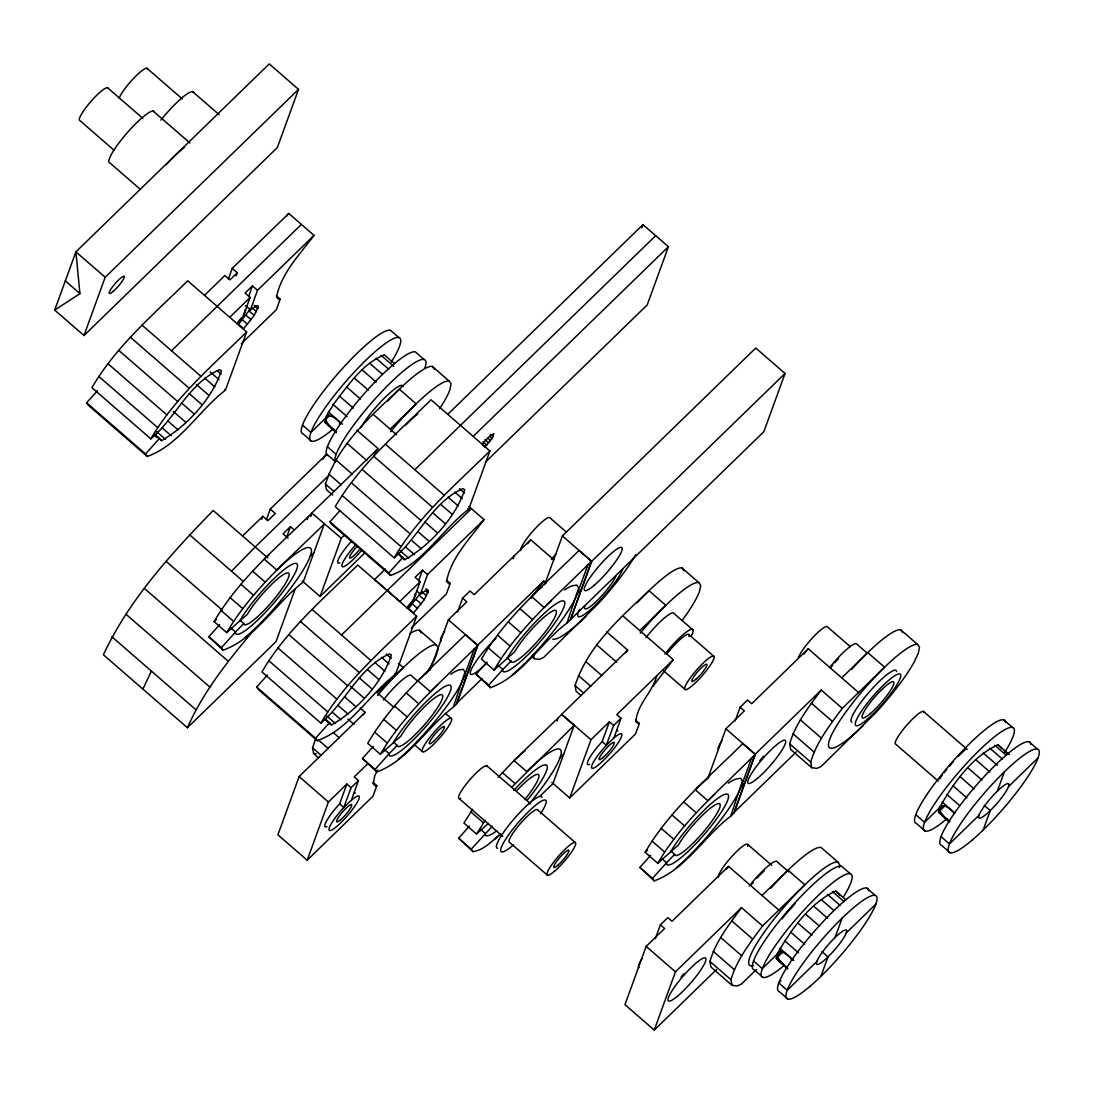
<?xml version="1.0" encoding="UTF-8"?>
<svg xmlns="http://www.w3.org/2000/svg" width="1094" height="1094" viewBox="0 0 1094 1094"><rect width="100%" height="100%" fill="white"/><g stroke="black" fill="none" stroke-linecap="round" stroke-linejoin="round"><path stroke-width="1.5" d="M154.555 433.908L161.515 440.663C186.951 426.127 212.195 398.599 221.398 370.716L219.429 369.649C188.647 383.502 175.546 418.086 150.835 438.844L91.923 387.673C116.251 345.936 153.762 314.32 187.689 280.789L246.615 331.974L225.419 390.189C199.108 410.195 179.416 445.012 147.266 456.458L88.34 405.286L86.631 402.797L97.448 390.736M267.469 674.984L256.666 687.046L258.362 689.535L317.287 740.706C349.437 729.274 369.129 694.444 395.454 674.437L416.636 616.223L357.724 565.037C323.783 598.568 286.272 630.185 261.945 671.921L320.87 723.107C345.567 702.334 358.668 667.75 389.45 653.897L391.42 654.964C382.23 682.847 356.972 710.375 331.55 724.912L324.576 718.156M339.673 510.939L329.95 521.783L331.66 524.272L390.572 575.444C422.735 564.012 442.427 529.195 468.738 509.175L489.921 450.96L431.009 399.775C397.067 433.306 359.57 464.923 335.229 506.659L394.155 557.844C418.852 537.072 431.952 502.488 462.735 488.635L464.704 489.702C455.514 517.585 430.27 545.113 404.835 559.649L397.874 552.894M787.653 968.956L777.506 960.135L776.261 958.33L777.082 954.283C790.976 929.613 809.669 903.165 835.72 891.022L845.867 899.842M948.635 821.539L938.515 812.008L939.336 807.974C953.23 783.304 971.923 756.857 997.96 744.713L1009.379 754.628M250.717 308.522L238.56 324.275L243.606 328.665L254.218 315.428L258.375 306.621L257.76 305.718L256.146 305.992L250.444 309.903L245.384 305.513M335.338 430.927A11.282 3.364 44.3 0 1 327.407 422.845C322.169 416.677 331.359 410.141 333.164 404.548C347.646 386.25 362.032 363.714 384.309 354.839L394.469 363.659M420.752 592.77L408.582 608.524L413.641 612.913L424.253 599.676L428.41 590.869L427.781 589.967L426.168 590.24L420.465 594.151L416.677 590.869M437.354 651.764L438.188 647.593L436.328 644.872L419.494 630.253A68.006 12.253 -49 0 0 409.922 633.549M839.194 867.569L839.782 864.821L837.908 862.086L821.074 847.467A68.006 12.253 -49 0 0 770.805 888.26M373.245 746.395L362.442 758.457L376.774 771.913C407.83 760.863 427.727 726.389 453.244 707.271L465.046 671.989L463.186 669.296L458.4 670.102A67.24 14.236 -51.1 0 0 450.824 674.205M486.953 662.157L476.136 674.219L490.468 687.661C521.537 676.612 541.421 642.151 566.952 623.033L578.74 587.738L576.894 585.044L572.107 585.851A67.24 14.236 -51.1 0 0 564.531 589.953M650.67 855.358L639.867 867.419L654.198 880.875C685.254 869.826 705.151 835.351 730.669 816.233L742.47 780.952L740.624 778.258L735.824 779.065A67.24 14.236 -51.1 0 0 728.248 783.167M336.255 432.773L324.863 422.134L325.588 419.207L328.884 415.597M332.631 495.049L326.436 489.674L325.438 484.095C337.95 444.82 370.319 416.513 399.324 389.204L416.158 403.823L390.148 429.108M318.504 757.745L313.554 753.438L312.556 747.858L315.4 739.229M581.051 695.483L576.1 691.189L575.102 685.61C587.615 646.335 619.983 618.028 648.988 590.705L665.822 605.338L639.812 630.609M756.351 969.571L741.459 984.039L737.206 985.995L731.968 985.284L710.936 967L709.938 961.421C715.777 941.209 729.206 924.348 741.5 907.651L762.545 925.934L804.856 884.8L788.022 870.181L762.012 895.466M851.611 669.46A68.006 12.253 -49 0 1 900.8 629.87L917.634 644.489L919.507 647.224L918.276 653.296L914.01 662.294A68.006 12.253 -49 0 1 875.2 713.315L821.184 766.443L816.931 768.398L811.693 767.687L790.661 749.404L789.677 743.824C795.502 723.613 808.931 706.751 821.225 690.054L842.271 708.338L884.581 667.203L867.747 652.585L841.737 677.87M731.968 985.284L730.983 979.704C736.823 959.493 750.238 942.618 762.545 925.934M811.693 767.687L810.709 762.108C816.548 741.896 829.977 725.021 842.271 708.338M393.608 741.964L397.929 746.436A33.996 6.126 -49 0 0 429.409 718.854A33.996 6.126 -49 0 0 438.749 695.374A33.996 6.126 -49 0 0 404.028 731.107L400.801 736.207L380.343 754.299L367.721 743.332C392.5 700.844 430.886 668.831 465.36 634.643L477.804 645.487L456.786 703.839L453.244 707.271M507.315 657.726L511.636 662.185A33.996 6.126 -49 0 0 543.116 634.602A33.996 6.126 -49 0 0 552.456 611.122A33.996 6.126 -49 0 0 517.736 646.869L514.508 651.969L494.05 670.061L481.428 659.094C506.207 616.592 544.593 584.593 579.068 550.405L591.512 561.236L570.494 619.601L566.952 623.033M671.046 850.927L675.354 855.399A33.996 6.126 -49 0 0 706.847 827.816A33.996 6.126 -49 0 0 716.187 804.336A33.996 6.126 -49 0 0 681.453 840.069L678.225 845.17L657.781 863.262L645.145 852.294C669.938 809.806 708.31 777.793 742.785 743.605L755.229 754.45L734.211 812.801L730.669 816.233M228.441 278.915L232.243 268.358L288.775 213.439L314.033 235.374C299.988 254.3 281.732 272.611 276.659 296.31L278.929 299.359L280.173 299.154L276.372 309.698L241.282 343.748M236.208 275.77L237.302 272.748L232.243 268.358M248.653 296.474L252.454 285.903L257.5 290.293L250.444 309.903M266.43 519.65L270.232 509.093L326.764 454.174L335.598 461.846M286.628 537.195L290.43 526.638L294.218 529.92M418.674 580.723L422.475 570.152L427.522 574.541L420.465 594.151M351.393 800.152A22.673 4.089 -49 0 1 354.224 807.057A22.673 4.089 -49 0 1 330.032 830.565A22.673 4.089 -49 0 1 343.748 807.577L351.393 800.152L358.449 780.542L354.224 776.877L367.557 763.913M446.42 580.107L450.208 583.403L446.393 593.946L411.303 627.997M613.939 737.903A22.673 4.089 -49 0 1 616.77 744.809A22.673 4.089 -49 0 1 592.579 768.316A22.673 4.089 -49 0 1 606.295 745.329L613.939 737.903L620.995 718.279L616.77 714.628L673.302 659.696L622.978 615.99M54.7 310.067L75.896 251.852L269.233 63.917L298.525 89.352L277.329 147.581L83.992 335.516L54.7 310.067L79.944 293.684L75.896 251.852L105.174 277.288L83.992 335.516M302.245 580.982L320.077 596.462L341.287 538.221L311.886 513.072L308.344 516.518C274.717 549.256 238.027 580.545 214.109 621.611L226.732 632.578C251.511 590.09 289.896 558.077 324.357 523.889L303.175 582.104C276.727 602.097 255.599 638.664 223.149 650.178L208.817 636.735L219.62 624.674M498.098 777.342L514.03 760.549L561.687 714.519L574.172 725.336L552.976 783.564L539.574 796.582M310.86 515.93L312.009 512.785L378.045 448.608L357 430.339M294.901 589.734L275.989 641.658L187.402 727.742L103.424 654.8C129.106 599.553 171.143 553.783 213.193 510.488L267.811 557.926M360.213 708.064L365.164 712.372L299.127 776.549L277.903 834.79L307.195 860.226L372.986 796.186L376.842 785.683L373.054 782.374M307.195 860.226L328.405 801.984L346.853 784.056L351.065 787.721L343.748 807.577L339.66 803.789L346.853 784.056M430.038 670.157L448.376 619.778L466.823 601.85L462.612 598.186L469.996 591.02L474.208 594.685L530.727 539.752L553.92 559.896M457.032 701.883L477.093 646.786M513.154 558.829L514.262 555.807M641.836 227.784L642.971 224.626L668.407 246.724L647.21 304.952L485.654 461.928M544.621 584.729L562.384 535.951L755.763 348.029L785.041 373.478L763.844 431.692L570.48 619.614L591.663 561.386L785.041 373.478M551.909 782.484L569.742 797.964L590.951 739.722L609.399 721.794L613.611 725.459L606.295 745.329L602.206 741.541L609.399 721.794M569.742 797.964L635.532 733.924L639.388 723.421L638.199 723.681L635.929 720.631C637.761 703.551 652.735 691.996 656.783 675.709M778.846 910.085L728.522 866.366L672.003 921.298L667.791 917.634L660.407 924.813L664.619 928.478L646.171 946.392L624.961 1004.648L654.253 1030.083L716.625 969.462M708.119 777.602L725.896 728.809L744.344 710.881L740.132 707.216L747.517 700.051L751.728 703.702L808.247 648.783L858.571 692.488M654.253 1030.083L675.449 971.828L741.5 907.651M821.225 690.054L755.175 754.231L733.978 812.486L796.35 751.879M820.924 976.327L827.994 956.894L821.991 951.671M835.037 937.544L842.12 918.112M983.178 830.018L990.248 810.586L984.244 805.362M997.29 791.236L1004.374 771.79M307.223 519.554L308.344 516.518M310.764 516.122L311.886 513.072M398.339 759.318A67.308 12.13 -49 0 0 463.665 677.856L474.263 648.92L477.804 645.487M512.047 675.08A67.308 12.13 -49 0 0 577.358 593.604L587.97 564.682L591.512 561.236M557.037 721.014L558.159 717.965M675.764 868.28A67.308 12.13 -49 0 0 741.089 786.818L751.687 757.882L755.229 754.45M252.454 285.903L245.07 293.083L250.116 297.459L242.8 317.328L237.07 324.015M261.712 519.322L262.847 516.259L267.893 520.648L275.278 513.469L270.232 509.093M422.475 570.152L415.091 577.331L420.137 581.721L412.821 601.577L407.105 608.264M457.552 611.943L462.612 598.186M735.059 720.973L740.132 707.216M655.333 938.57L660.407 924.813M377.485 770.039L374.709 775.947L373.382 782.894L375.652 785.93L376.842 785.683M142.876 689.07L151.382 671.06M187.402 727.742C203.744 690.629 229.713 658.752 255.64 627.956M482.263 444.861L484.806 447.063L492.081 438.434L493.845 433.58L488.334 437.368L482.591 443.863M226.732 632.578L239.846 620.859L242.006 617.112A46.468 8.369 -49 0 1 291.373 564.723A46.468 8.369 -49 0 1 277.767 598.322A46.468 8.369 -49 0 1 235.442 633.317L235.497 632.017L243.784 623.539L239.996 620.243M393.457 742.58L395.618 738.833A46.468 8.369 -49 0 1 444.998 686.444A46.468 8.369 -49 0 1 431.392 720.043A46.468 8.369 -49 0 1 389.054 755.038L389.108 753.752L397.396 745.26M507.165 658.342L509.325 654.595A46.468 8.369 -49 0 1 558.706 602.206A46.468 8.369 -49 0 1 545.099 635.805A46.468 8.369 -49 0 1 502.761 670.8L502.816 669.501L511.103 661.008M670.895 851.542L673.056 847.795A46.468 8.369 -49 0 1 722.423 795.406A46.468 8.369 -49 0 1 708.816 829.006A46.468 8.369 -49 0 1 666.492 864L666.547 862.715L674.834 854.223M150.835 438.844C175.177 397.108 212.674 365.492 246.615 331.974M394.155 557.844C418.482 516.094 455.993 484.478 489.921 450.96M320.87 723.107C345.198 681.357 382.709 649.74 416.636 616.223M380.343 754.299C404.274 713.247 441.005 682.027 474.263 648.92M494.05 670.061C517.968 629.009 554.713 597.775 587.97 564.682M472.649 809.314L463.911 823.057L476.533 834.025L488.457 823.372M476.533 834.025L485.271 820.281M657.781 863.262C681.699 822.209 718.443 790.989 751.687 757.882M243.347 315.277L245.74 310.6A11.337 2.038 -49 0 0 244.837 310.026M531.11 598.336L543.704 581.037L546.179 583.184M374.107 453.86L378.045 448.608M363.194 714.997L365.164 712.372M625.741 652.735L627.71 650.109L606.664 631.84M286.683 216.051L288.775 213.439M322.58 459.398L326.764 454.174M468.902 506.467L484.054 519.623C470.01 538.549 451.754 556.86 446.68 580.558L448.95 583.608L450.208 583.403M527.595 543.677L530.727 539.752M673.302 659.696L652.927 686.294M804.063 654.007L808.247 648.783M726.43 868.992L728.522 866.366M351.543 541.174L348.507 544.593A22.673 4.089 -49 0 0 339.892 562.836M339.66 803.789L335.626 808.357A22.673 4.089 -49 0 0 327.01 826.599M511.787 787.119L574.172 725.336M602.206 741.541L598.172 746.094A22.673 4.089 -49 0 0 589.557 764.337M147.266 456.458L145.557 453.969L159.601 438.297M223.149 650.178L221.439 647.703L235.497 632.017L230.451 627.641M390.572 575.444L388.862 572.955L402.92 557.284M317.287 740.706L315.578 738.218L329.636 722.546M376.774 771.913L375.064 769.424L389.108 753.752L384.062 749.363M490.468 687.661L488.758 685.172L502.816 669.501L497.77 665.111M500.683 833.943C492.191 840.657 484.191 850.134 472.964 851.638L458.632 838.182L469.435 826.12M472.964 851.638L471.254 849.149L492.409 826.202M654.198 880.875L652.489 878.386L666.547 862.715L661.487 858.325M786.736 967.11A11.282 3.364 44.3 0 1 778.805 959.041L776.986 955.39L780.295 951.78M948.99 820.801A11.282 3.364 44.3 0 1 941.059 812.719L939.24 809.081L942.536 805.471M325.561 418.687L328.87 415.241M231.545 571.218L255.189 546.959L328.405 475.808M328.952 414.817L310.915 432.445L302.491 425.128M780.35 951.001L762.313 968.628L753.561 961.024M941.51 805.786L924.567 822.319L915.815 814.715M531.698 656.509L534.173 658.656L539.41 659.381L543.677 657.426L597.68 604.298A68.006 12.253 -49 0 0 635.778 554.562M105.174 277.288L298.525 89.352M204.578 295.257L224.858 275.538L229.918 279.914L237.302 272.748M171.498 350.75L301.397 224.407M229.836 317.192L250.116 297.459M325.588 419.207L329.198 415.706M242.567 535.992L262.847 516.259M310.204 556.272L313.746 552.826M341.287 538.221L344.747 534.857M414.817 469.736L655.689 235.675M320.077 596.462L365.15 552.579M385.348 569.071L374.613 579.519L399.857 601.44L420.137 581.721M387.235 590.473L471.432 508.655M341.519 634.999L387.18 590.637M543.704 581.037L477.668 645.214L448.376 619.778M351.065 787.721L358.449 780.542M456.458 703.456L482.139 678.499M627.71 650.109L561.673 714.286L590.951 739.722M560.019 757.718L563.547 754.272M613.611 725.459L620.995 718.279M776.986 955.39L781.8 950.713M777.643 957.059L782.347 952.491M939.24 809.081L942.85 805.581M939.896 810.75L944.601 806.182M781.02 980.798L778.805 982.959L787.229 990.261L816.794 961.53M846.236 932.909L875.815 904.164M979.048 815.208L949.483 843.953L941.059 836.65M1008.49 786.6L1038.069 757.855M257.5 290.293L314.033 235.374M290.43 526.638L283.045 533.804L288.091 538.193M447.761 414.325L642.971 224.626M473.169 436.41L668.407 246.724M427.522 574.541L484.054 519.623M463.665 677.856L467.206 674.41M577.358 593.604L580.9 590.172M741.089 786.818L744.631 783.372M326.094 417.211L328.432 414.982M780.145 950.768L777.902 952.874L781.307 952.177A11.282 5.99 47.6 0 1 791.906 960.081M214.109 621.611L216.489 619.477M645.145 852.294L647.539 850.161M239.846 620.859L247.189 614.486L250.403 609.385A33.996 6.126 -49 0 1 285.137 573.653A33.996 6.126 -49 0 1 275.797 597.133A33.996 6.126 -49 0 1 244.318 624.715L243.784 623.539M326.504 416.691L329.909 415.993A11.282 5.99 47.6 0 1 340.507 423.898M940.156 806.565L943.561 805.868A11.282 5.99 47.6 0 1 954.159 813.772M313.554 753.438L316.166 753.807M1003.759 719.825L1012.524 727.428M1029.016 741.759L1037.427 749.075M1001.748 748.734L997.96 744.713M1004.292 750.935L1008.094 754.245M994.733 745.246L1006.152 755.175M989.742 748.118L1002.432 759.127M983.328 753.096L997.29 765.212M867.2 653.159L857.094 644.38A28.335 5.101 -49 0 0 829.84 667.34M850.243 646.636L827.693 627.053A22.099 3.979 -49 0 0 813.553 636.735A22.099 3.979 -49 0 0 798.374 657.891M923.432 711.387L967.151 749.363M975.93 759.865L989.879 771.981M192.571 91.595L219.224 114.747M968.04 767.947L982.002 780.077M146.952 68.252L182.301 98.952M960.217 776.808L974.166 788.938M952.983 785.834L966.932 797.964M938.214 781.075L895.781 744.221A21.538 3.884 -49 0 1 907.336 724.501A21.538 3.884 -49 0 1 924.02 712.249M946.816 794.422L959.506 805.444M637.159 602.849A68.006 12.253 -49 0 1 682.041 567.991L698.875 582.623L700.748 585.345L699.504 591.416A68.006 12.253 -49 0 1 682 620.654M153.16 111.068L189.987 143.04M942.166 801.97L954.857 812.992M387.495 401.334A68.006 12.253 -49 0 1 432.376 366.49L449.21 381.109L451.084 383.844L449.839 389.902A68.006 12.253 -49 0 1 439.61 408.732M398.859 337.554L390.449 330.251A68.006 12.253 -49 0 0 333.82 378.401A68.006 12.253 -49 0 0 303.134 433.921L311.544 441.238M424.116 359.488L415.364 351.885A68.006 12.253 -49 0 0 358.736 400.035A68.006 12.253 -49 0 0 328.05 455.555M107.54 87.725L142.904 118.425M938.515 812.008L949.934 821.936M811.379 703.182L832.411 721.466M381.081 355.372L393.772 366.394M800.398 719.907L821.43 738.176M925.209 831.112L916.444 823.495A68.006 12.253 -49 0 1 952.942 761.246A68.006 12.253 -49 0 1 1005.632 722.546M950.112 852.746L941.702 845.43A68.006 12.253 -49 0 1 978.2 783.181A68.006 12.253 -49 0 1 1030.876 744.481M693.063 630.035L674.123 613.584A28.335 5.101 -49 0 0 645.966 637.679M376.09 358.244L388.78 369.252M689.097 634.793L714.15 656.564A22.099 3.979 -49 0 1 693.186 684.871A22.099 3.979 -49 0 1 690.888 677.077A22.099 3.979 -49 0 1 714.15 656.564M566.46 532.163L550.173 518.023A22.099 3.979 -49 0 0 534.104 529.797A22.099 3.979 -49 0 0 520.689 550.583M369.676 363.222L382.367 374.244M792.986 733.759L814.018 752.043M562.384 535.951L591.663 561.386M113.981 150.165L79.889 120.559A21.538 3.884 -49 0 1 91.458 100.839A21.538 3.884 -49 0 1 108.142 88.587M362.278 369.991L376.227 382.107M276.385 295.859L280.173 299.154M276.399 297.158L278.929 299.359M789.677 743.824L810.709 762.108M140.497 189.467L110.029 163.006A33.996 6.126 -49 0 1 127.177 132.784A33.996 6.126 -49 0 1 154.322 112.176M354.388 378.073L368.35 390.202M254.177 305.363L257.965 308.645M346.566 386.934L360.514 399.064M252.769 308.358L256.543 311.653M459.521 488.731L464.567 493.107M373.314 414.489L396.589 434.701M249.172 311.038L254.218 315.428M663.374 670.622L684.666 689.111M454.748 492.068L462.324 498.645M725.896 728.809L755.175 754.231M339.318 395.96L353.28 408.089M246.095 315.332L251.141 319.721M467.89 508.45L468.738 509.175M448.048 497.141L458.14 505.907M242.471 319.845L247.517 324.234M385.348 444.15L444.273 495.322M333.164 404.548L347.126 416.664M440.937 504.553L452.301 514.412M596.818 644.968L616.633 662.171M328.515 412.096L342.463 424.212M373.642 456.157L432.568 507.329M850.27 873.737L841.505 866.133A68.006 12.253 -49 0 0 784.877 914.283A68.006 12.253 -49 0 0 754.19 969.817L762.956 977.421M866.763 888.068L875.173 895.384M432.568 512.621L445.19 523.588M324.863 422.134L336.282 432.062M347.154 443.467L366.969 460.656M585.837 661.679L601.932 675.654M424.691 521.824L437.313 532.792M362.032 469.312L420.944 520.484M519.841 608.592L532.463 619.546M327.407 446.762L336.159 454.379M839.495 895.042L835.72 891.022M336.173 460.177L352.268 474.153M832.479 891.569L843.898 901.483M417.826 531.547L429.19 541.421M635.614 721.438L638.199 723.681M578.425 675.545L590.801 686.294M827.488 894.427L840.178 905.449M351.283 482.714L410.195 533.899M508.218 621.748L520.84 632.701M217.46 370.839L221.248 374.121M411.276 540.08L421.381 548.86M575.102 685.61L583.772 693.131M821.074 899.405L833.765 910.427M788.733 871.85L777.369 861.976A28.335 5.101 -49 0 0 749.226 886.072M328.761 474.044L341.137 484.779M210.171 371.974L219.019 379.659M446.42 581.406L448.95 583.608M224.571 389.45L225.419 390.189M405.573 546.932L414.421 554.617M747.968 844.636L771.762 865.313M342.135 495.459L401.06 546.631M813.676 906.174L827.625 918.29M204.728 378.141L214.834 386.92M325.438 484.095L334.108 491.616M142.042 325.164L200.968 376.336M399.939 550.61L408.773 558.296M497.469 635.149L510.105 646.116M398.517 554.166L404.835 559.649M683.572 801.793L696.194 812.76M400.336 556.381L402.865 558.583M196.359 384.459L208.995 395.426M805.786 914.256L819.748 926.386M425.881 588.681L428.41 590.869M425.47 590.705L427.986 592.893M488.334 647.88L500.956 658.848M130.336 337.171L189.262 388.343M421.518 591.512L426.578 595.902M189.262 393.635L201.884 404.602M797.964 923.117L811.912 935.247M419.193 595.286L424.253 599.676M671.948 814.948L684.571 825.915M329.95 521.783L388.862 572.955M416.117 599.58L421.163 603.97M181.372 402.838L193.994 413.805M790.73 932.156L804.678 944.272M412.493 604.093L417.552 608.483M118.713 350.326L177.638 401.498M661.2 828.349L673.822 839.317M784.562 940.731L798.524 952.847M476.136 674.219L488.758 685.172M173.249 411.453L185.871 422.421M107.964 363.728L166.89 414.899M779.913 948.279L793.875 960.395M652.065 841.095L664.687 852.062M167.97 421.094L178.062 429.874M776.261 958.33L787.68 968.245M731.654 920.779L752.686 939.062M162.268 427.945L171.102 435.631M98.829 376.473L157.755 427.645M156.62 431.624L165.454 439.309M155.211 435.18L161.515 440.663M154.5 435.207L157.03 437.395M720.673 937.49L741.705 955.773M639.867 867.419L652.489 878.386M787.858 999.054L779.448 991.738A68.006 12.253 -49 0 1 815.946 929.49A68.006 12.253 -49 0 1 868.636 890.789M398.462 663.415L403.276 667.586L377.266 692.871L394.004 707.408M386.223 653.993L391.283 658.369M417.881 681.33L411.563 675.846A28.335 5.101 -49 0 0 383.42 699.928M381.464 657.33L389.04 663.908M445.34 713.37L451.603 718.813A22.099 3.979 -49 0 1 430.639 747.134A22.099 3.979 -49 0 1 428.342 739.339A22.099 3.979 -49 0 1 451.603 718.813M86.631 402.797L145.557 453.969M394.592 673.699L395.454 674.437M713.261 951.356L734.293 969.64M502.324 772.555L514.959 783.523M374.75 662.39L384.856 671.169M312.063 609.413L370.989 660.585M406.134 692.83L418.77 703.798M486.762 765.677L530.481 803.652M537.263 809.546L575.143 842.448M709.938 961.421L730.983 979.704M367.652 669.802L379.016 679.675M252.523 571.109L265.145 582.076M300.358 621.419L359.283 672.591M394.51 705.986L407.146 716.953M359.283 677.883L371.905 688.851M189.549 534.747L242.991 581.174M240.899 584.264L253.521 595.232M350.135 685.993L364.028 698.054M288.734 634.575L347.66 685.747M414.599 744.85L422.12 751.373M646.171 946.392L675.449 971.828M383.775 719.387L396.397 730.354M344.542 696.81L355.906 706.669M230.15 597.666L242.772 608.633M459.111 798.511L502.83 836.486M547.492 875.268L509.613 842.38A21.538 3.884 -49 0 1 521.168 822.661A21.538 3.884 -49 0 1 537.851 810.408M470.817 811.857L483.452 822.825M277.999 647.976L336.911 699.162M374.627 732.132L387.262 743.099M337.991 705.343L348.097 714.122M480.252 829.088L485.298 833.478L485.257 834.763A46.468 8.369 -49 0 0 496.799 830.797M347.892 719.045L354.073 724.419M166.069 561.331L222.055 609.96M221.015 610.411L233.637 621.365M332.289 712.194L341.123 719.879M268.85 660.721L327.776 711.893M326.641 715.873L335.489 723.558M325.233 719.428L331.55 724.912M327.051 721.643L329.581 723.845M458.632 838.182L471.254 849.149M333.191 732.542L339.372 737.917M362.442 758.457L375.064 769.424M208.817 636.735L221.439 647.703M373.068 783.701L375.652 785.93M144.353 588.408L228.331 661.364M318.354 739.954L328.255 748.542M256.666 687.046L315.578 738.218M312.556 747.858L321.226 755.38M125.892 614.158L209.87 687.1M299.127 776.549L328.405 801.984M111.93 636.79L195.908 709.746M490.7 434.332L493.244 436.547M489.538 436.219L492.081 438.434M488.006 438.366L490.536 440.567M484.916 439.514L488.731 442.838M482.96 441.73L486.775 445.053M635.6 720.112L639.388 723.421M65.298 280.775L79.944 293.684M900.8 629.87L902.673 632.592M682.041 567.991L683.914 570.726M432.376 366.49L434.25 369.211M419.494 630.253L421.354 632.975M533.434 654.472L534.173 658.656M241.747 317.465A11.337 2.038 -49 0 1 237.918 321.909M160.941 120.094A33.996 6.126 -49 0 1 193.72 92.703M119.096 98.296A21.538 3.884 -49 0 1 134.617 77.305A21.538 3.884 -49 0 1 147.54 69.113M166.233 164.743A33.996 6.126 -49 0 1 184.708 147.198M407.939 606.158A11.337 2.038 -49 0 0 413.382 599.526L415.761 594.849A11.337 2.038 -49 0 0 414.872 594.274M783.619 965.92A68.006 12.253 -49 0 1 768.07 956.99A68.006 12.253 -49 0 1 832.124 883.173A68.006 12.253 -49 0 1 843.474 896.943M786.34 913.449A33.996 6.126 -49 0 1 795.147 903.576M782.142 918.686A33.996 6.126 -49 0 1 793.437 905.258M753.506 965.619A68.006 12.253 -49 0 1 777.533 914.762A68.006 12.253 -49 0 1 837.908 862.086M718.484 877.197A22.099 3.979 -49 0 1 733.828 854.332A22.099 3.979 -49 0 1 747.804 846.359M683.982 973.674A28.335 5.101 -49 0 1 681.07 977.024M751.4 884.745A22.099 3.979 -49 0 1 753.178 882.543M756.952 878.181A22.099 3.979 -49 0 1 764.501 870.646M638.937 967.616A22.673 4.089 -49 0 1 642.479 957.92M529.017 803.981A67.308 12.13 -49 0 0 561.236 751.715A67.308 12.13 -49 0 0 526.665 771.516L514.03 760.549A67.24 9.969 -47 0 1 525.188 750.648M500.669 833.888A67.308 12.13 -49 0 1 494.693 839.194M516.382 790.962A33.996 6.126 -49 0 1 538.549 774.73A33.996 6.126 -49 0 1 524.696 799.714M513.797 790.401A46.468 8.369 -49 0 1 546.508 765.13A46.468 8.369 -49 0 1 527.582 799.782M640.209 633.207A68.006 12.253 -49 0 1 698.875 582.623M666.643 654.239A22.099 3.979 -49 0 1 682.683 637.269A22.099 3.979 -49 0 1 688.947 636.517M664.92 654.13A28.335 5.101 -49 0 1 687.059 631.539A28.335 5.101 -49 0 1 691.381 635.723M617.043 730.054A22.673 4.089 -49 0 1 617.672 730.97M851.952 722.081A33.996 6.126 -49 0 1 870.195 690.943A33.996 6.126 -49 0 1 896.547 671.593M863.371 725.459A68.006 12.253 -49 0 1 840.93 719.045A68.006 12.253 -49 0 1 917.634 644.489M763.708 756.077A28.335 5.101 -49 0 1 759.797 760.535M830.291 668.256A22.099 3.979 -49 0 1 832.903 664.947M834.763 662.745A22.099 3.979 -49 0 1 838.606 658.492M718.047 749.116A22.673 4.089 -49 0 1 722.204 740.323M715.23 793.67A67.24 14.236 -51.1 0 0 707.9 800.753L695.264 789.786A67.308 12.13 -49 0 1 708.803 777.629M437.805 684.707A67.24 14.236 -51.1 0 0 430.462 691.791L417.84 680.824A67.308 12.13 -49 0 1 428.834 670.772M622.623 569.263A33.996 6.126 -49 0 1 593.263 607.17A33.996 6.126 -49 0 1 579.588 609.454M615.977 575.717A23.808 4.294 -49 0 1 596.763 600.975A23.808 4.294 -49 0 1 584.962 605.857M585.851 616.428A68.006 12.253 -49 0 1 552.798 639.142M486.734 663.005A28.335 5.101 -49 0 1 470.803 670.581A28.335 5.101 -49 0 1 495.992 638.445M551.431 559.444A28.335 5.101 -49 0 1 556.039 553.796M441.156 641.002A22.673 4.089 -49 0 1 444.684 631.293M390.544 431.706A68.006 12.253 -49 0 1 449.21 381.109M405.833 425.033A28.335 5.101 -49 0 1 417.703 414.106M359.201 550.104A11.337 2.038 -49 0 1 349.547 557.967A11.337 2.038 -49 0 1 356.835 546.658M361.362 550.72A22.673 4.089 -49 0 1 342.135 566.555A22.673 4.089 -49 0 1 355.646 544.894M244.892 637.734A67.308 12.13 -49 0 0 308.453 560.388A67.308 12.13 -49 0 0 276.85 570.07L264.228 559.102A67.24 9.969 -47 0 1 269.329 554.426M333.506 428.657A68.006 12.253 -49 0 1 316.412 421.245A68.006 12.253 -49 0 1 381.136 346.661A68.006 12.253 -49 0 1 391.173 362.21M334.928 460.437A68.006 12.253 -49 0 1 385.184 388.083A68.006 12.253 -49 0 1 424.759 368.281M360.747 427.809A33.996 6.126 -49 0 1 385.649 396.876A33.996 6.126 -49 0 1 403.18 386.469M436.957 653.665A68.006 12.253 -49 0 1 425.716 674M377.662 695.469A68.006 12.253 -49 0 1 436.328 644.872M354.497 792.316A22.673 4.089 -49 0 1 355.126 793.218M947.158 818.531A68.006 12.253 -49 0 1 930.064 811.119A68.006 12.253 -49 0 1 994.802 736.535A68.006 12.253 -49 0 1 1004.825 752.084M939.596 779.037A33.996 6.126 -49 0 1 942.29 775.208M944.095 772.788A33.996 6.126 -49 0 1 946.748 769.41M949.537 766.019A33.996 6.126 -49 0 1 953.435 761.533M958.399 756.241A33.996 6.126 -49 0 1 965.988 749.034M460.642 798.251A21.538 3.884 -49 0 1 468.82 780.925A21.538 3.884 -49 0 1 487.35 766.538M497.661 848.274A33.996 6.126 -49 0 1 514.795 818.052A33.996 6.126 -49 0 1 541.954 797.444M513.346 844.937A33.996 6.126 -49 0 1 503.978 841.997A33.996 6.126 -49 0 1 536.922 804.186A33.996 6.126 -49 0 1 540.545 813.731M551.513 600.469A67.24 14.236 -51.1 0 0 544.169 607.539L531.547 596.572A67.308 12.13 -49 0 1 542.542 586.534M816.849 961.325L816.343 963.445A22.673 4.089 -49 0 0 827.625 957.277L831.549 953.284A22.673 4.089 -49 0 0 846.195 933.114L846.701 930.994A22.673 4.089 -49 0 0 835.419 937.161L831.495 941.155A22.673 4.089 -49 0 0 816.849 961.325M979.103 815.003L978.597 817.136A22.673 4.089 -49 0 0 989.879 810.969L993.803 806.975A22.673 4.089 -49 0 0 1008.449 786.805L1008.955 784.685A22.673 4.089 -49 0 0 997.673 790.839L993.749 794.832A22.673 4.089 -49 0 0 979.103 815.003M113.12 291.428A11.337 2.038 -49 0 0 124.319 276.7A11.337 2.038 -49 0 0 112.764 286.532A11.337 2.038 -49 0 0 113.12 291.428M809.82 986.473A68.006 12.253 -49 0 0 877.046 898.106A68.006 12.253 -49 0 0 807.687 957.072A68.006 12.253 -49 0 0 809.82 986.473M677.952 995.8A28.335 5.101 -49 0 0 705.972 958.973A28.335 5.101 -49 0 0 677.077 983.533A28.335 5.101 -49 0 0 677.952 995.8M696.222 679.005A11.337 2.038 -49 0 0 706.97 664.496A11.337 2.038 -49 0 0 695.032 675.012A11.337 2.038 -49 0 0 696.222 679.005M603.081 757.54A11.337 2.038 -49 0 0 614.295 742.799A11.337 2.038 -49 0 0 602.739 752.631A11.337 2.038 -49 0 0 603.081 757.54M867.145 719.442A33.996 6.126 -49 0 0 900.745 675.258A33.996 6.126 -49 0 0 866.079 704.741A33.996 6.126 -49 0 0 867.145 719.442M870.4 713.561A23.808 4.294 -49 0 0 893.921 682.629A23.808 4.294 -49 0 0 869.648 703.264A23.808 4.294 -49 0 0 870.4 713.561M757.677 778.203A28.335 5.101 -49 0 0 785.697 741.376A28.335 5.101 -49 0 0 756.802 765.937A28.335 5.101 -49 0 0 757.677 778.203M433.675 741.267A11.337 2.038 -49 0 0 444.424 726.744A11.337 2.038 -49 0 0 432.486 737.274A11.337 2.038 -49 0 0 433.675 741.267M340.535 819.789A11.337 2.038 -49 0 0 351.748 805.061A11.337 2.038 -49 0 0 340.179 814.893A11.337 2.038 -49 0 0 340.535 819.789M972.074 840.165A68.006 12.253 -49 0 0 1039.3 751.783A68.006 12.253 -49 0 0 969.94 810.763A68.006 12.253 -49 0 0 972.074 840.165M557.694 865.409A11.337 2.038 -49 0 0 568.907 850.667A11.337 2.038 -49 0 0 557.338 860.499A11.337 2.038 -49 0 0 557.694 865.409M554.439 871.289A21.538 3.884 -49 0 0 575.731 843.31A21.538 3.884 -49 0 0 553.769 861.976A21.538 3.884 -49 0 0 554.439 871.289M594.179 585.331A28.335 5.101 -49 0 0 622.185 548.504A28.335 5.101 -49 0 0 593.29 573.078A28.335 5.101 -49 0 0 594.179 585.331"/></g></svg>
